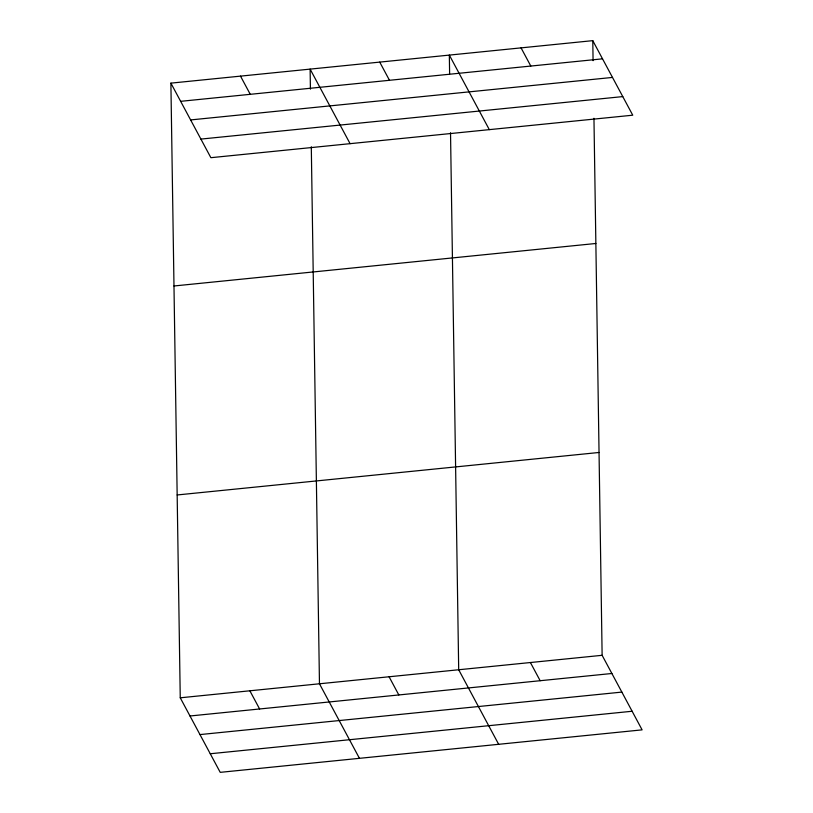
<?xml version="1.0" encoding="UTF-8"?>
<svg xmlns="http://www.w3.org/2000/svg" width="813" height="813" viewBox="0 0 813 813"><rect width="100%" height="100%" fill="white"/><g stroke="black" fill="none" stroke-linecap="round" stroke-linejoin="round"><path stroke-width="1.22" d="M170.893 83.139L592.779 40.65L632.748 115.192L210.872 157.692L170.893 83.139L180.252 697.808L220.221 772.35L642.107 729.861L602.128 655.308L593.957 118.281M180.649 101.33L602.524 58.831M190.618 119.928L612.504 77.428M200.892 139.094L622.778 96.595M173.982 285.983L595.868 243.483M177.163 494.965L599.049 452.475M180.252 697.808L602.128 655.308M189.998 715.989L611.884 673.489M199.978 734.586L621.854 692.097M210.252 753.753L632.128 711.253M521.062 47.876L530.808 66.056M489.314 129.643L449.335 55.101L449.619 73.881M379.732 62.113L389.478 80.294M350.088 143.667L310.119 69.125L310.424 89.156M240.506 76.127L250.262 94.318M530.411 662.534L540.157 680.715M498.664 744.302L458.695 669.76L450.524 132.722M389.081 676.772L398.827 694.952M359.448 758.326L319.468 683.784L311.298 146.747M249.865 690.796L259.611 708.977M592.779 40.65L593.084 60.68"/></g></svg>
